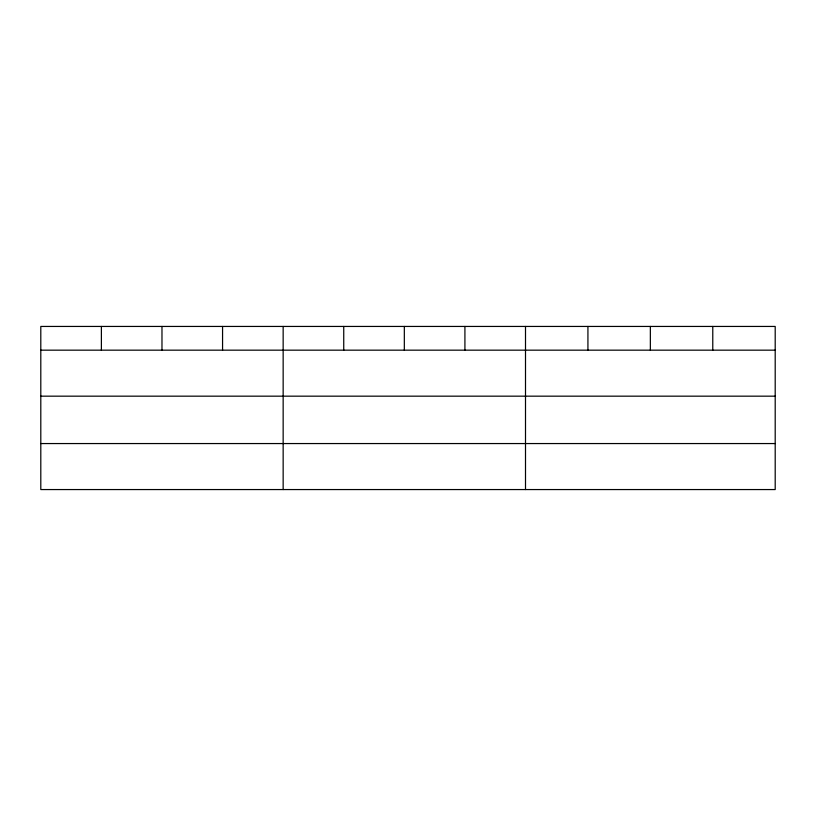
<?xml version="1.0" encoding="UTF-8"?>
<svg xmlns="http://www.w3.org/2000/svg" width="816" height="816" viewBox="0 0 816 816"><rect width="100%" height="100%" fill="white"/><g stroke="black" fill="none" stroke-linecap="round" stroke-linejoin="round"><path stroke-width="1.22" d="M775.2 396.168L775.2 326.441L40.8 326.441L40.8 489.559L775.2 489.559L775.2 396.168L40.8 396.168M40.8 350.166L775.2 350.166M40.8 443.557L775.2 443.557M712.776 326.441L712.776 350.166M650.352 326.441L650.352 350.166M587.928 326.441L587.928 350.166M525.504 326.441L525.504 489.559M464.916 326.441L464.916 350.166M404.328 326.441L404.328 350.166M343.74 326.441L343.74 350.166M283.152 326.441L283.152 489.559M222.564 326.441L222.564 350.166M161.976 326.441L161.976 350.166M101.388 326.441L101.388 350.166"/></g></svg>
